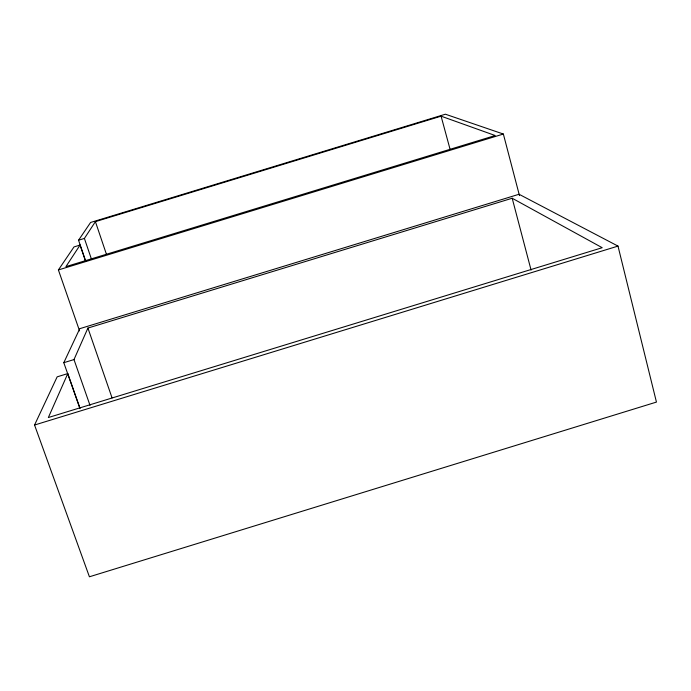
<?xml version="1.0" encoding="UTF-8"?>
<svg xmlns="http://www.w3.org/2000/svg" width="691" height="691" viewBox="0 0 691 691"><rect width="100%" height="100%" fill="white"/><g stroke="black" fill="none" stroke-linecap="round" stroke-linejoin="round"><path stroke-width="1.04" d="M79.923 408.493L63.797 362.697L79.75 328.683L519.053 194.266L618.004 246.1L656.45 402.084L89.415 576.786L34.55 425.025L57.154 376.845L67.787 373.589L48.353 417.537L602.198 247.706L512.186 198.239L87.921 328.061L73.989 359.57L90.029 405.392M85.442 260.861L80.052 245.072L65.921 266.631L495.197 135.531L441.083 116.174L95.41 221.638L84.397 238.438L78.549 240.218L85.719 261.172M79.569 330.903L58.398 269.939L74.006 246.92L80.052 245.072M78.549 240.218L90.599 222.459L445.41 114.214L503.359 134.037L519.468 195.596M58.398 269.939L503.359 134.037M63.797 362.697L73.989 359.57M34.55 425.025L618.004 246.1M67.787 373.589L79.949 408.113M87.921 328.061L112.054 397.886M84.397 238.438L91.54 259.393M95.41 221.638L106.457 254.348M441.083 116.174L450.1 149.403M512.186 198.239L531.085 270.112"/></g></svg>
